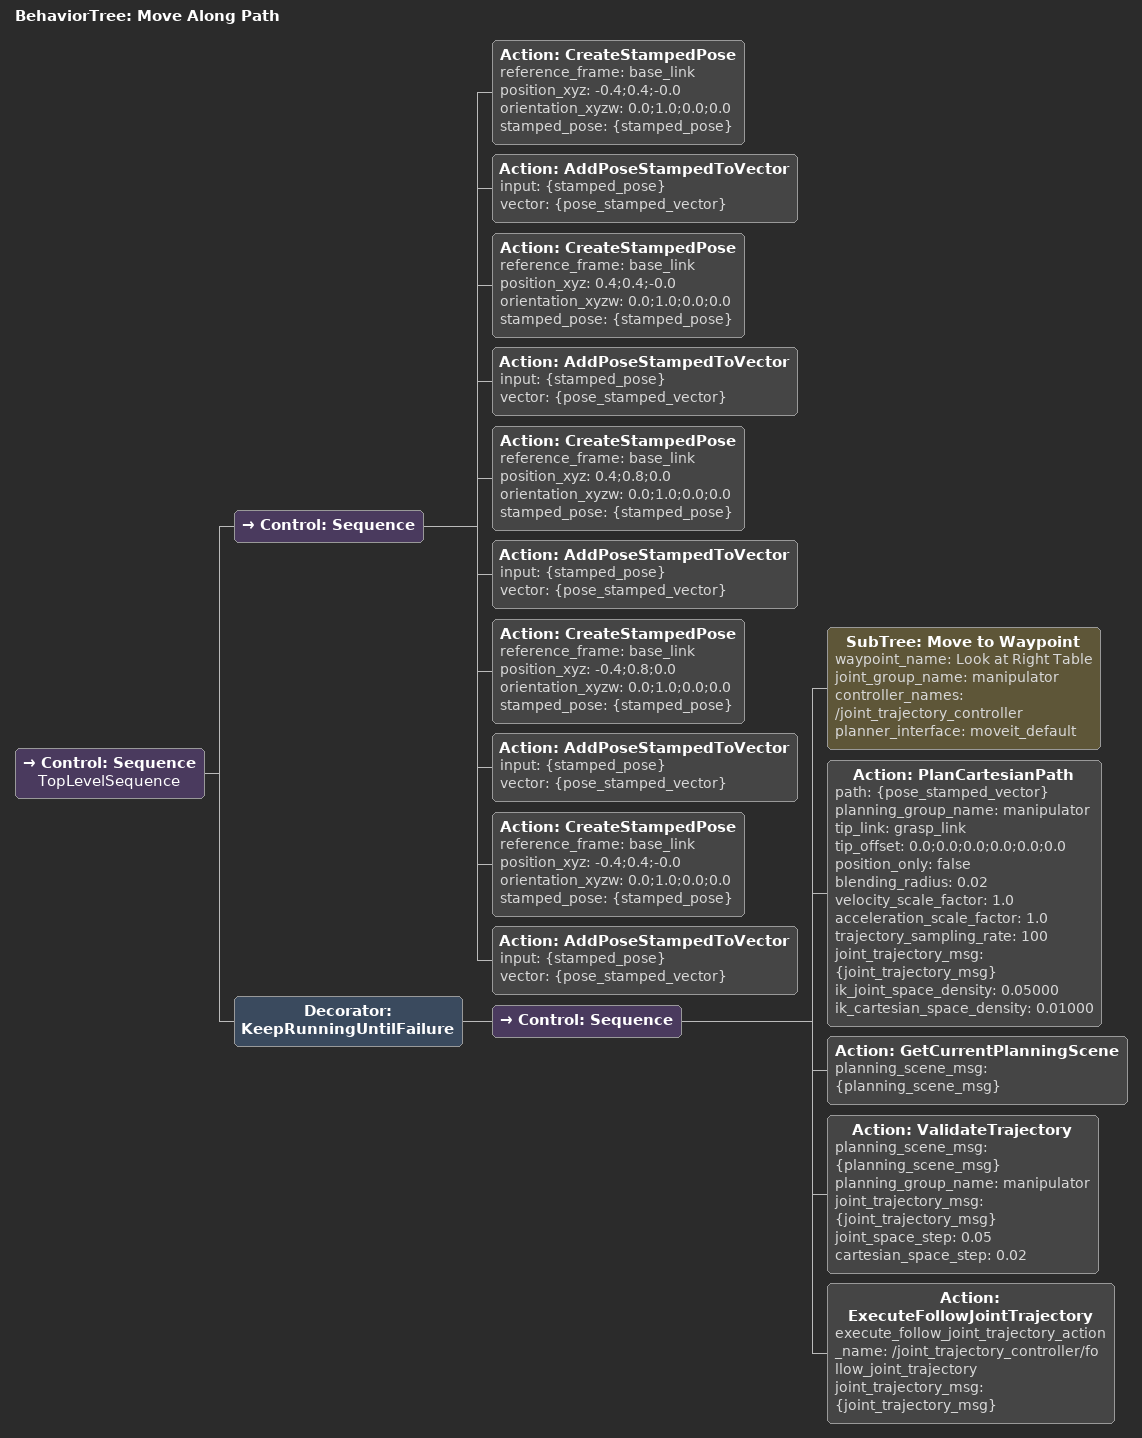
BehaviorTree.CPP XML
<?xml version='1.0' encoding='UTF-8'?>
<root BTCPP_format="4" main_tree_to_execute="Move Along Path">
  <BehaviorTree ID="Move Along Path" _description="Example of using Cartesian control to draw a rectangle in the air." _hardcoded="false">
    <Control ID="Sequence" name="TopLevelSequence">
      <!--First manually create an example Cartesian reference trajectory to then feed into the planner-->
      <Control ID="Sequence">
        <Action ID="CreateStampedPose" reference_frame="base_link" position_xyz="-0.4;0.4;-0.0" orientation_xyzw="0.0;1.0;0.0;0.0" stamped_pose="{stamped_pose}"/>
        <Action ID="AddPoseStampedToVector" input="{stamped_pose}" vector="{pose_stamped_vector}"/>
        <Action ID="CreateStampedPose" reference_frame="base_link" position_xyz="0.4;0.4;-0.0" orientation_xyzw="0.0;1.0;0.0;0.0" stamped_pose="{stamped_pose}"/>
        <Action ID="AddPoseStampedToVector" input="{stamped_pose}" vector="{pose_stamped_vector}"/>
        <Action ID="CreateStampedPose" reference_frame="base_link" position_xyz="0.4;0.8;0.0" orientation_xyzw="0.0;1.0;0.0;0.0" stamped_pose="{stamped_pose}"/>
        <Action ID="AddPoseStampedToVector" input="{stamped_pose}" vector="{pose_stamped_vector}"/>
        <Action ID="CreateStampedPose" reference_frame="base_link" position_xyz="-0.4;0.8;0.0" orientation_xyzw="0.0;1.0;0.0;0.0" stamped_pose="{stamped_pose}"/>
        <Action ID="AddPoseStampedToVector" input="{stamped_pose}" vector="{pose_stamped_vector}"/>
        <Action ID="CreateStampedPose" reference_frame="base_link" position_xyz="-0.4;0.4;-0.0" orientation_xyzw="0.0;1.0;0.0;0.0" stamped_pose="{stamped_pose}"/>
        <Action ID="AddPoseStampedToVector" input="{stamped_pose}" vector="{pose_stamped_vector}"/>
      </Control>
      <Decorator ID="KeepRunningUntilFailure">
        <Control ID="Sequence">
          <!--Move to starting position, before planning and executing Cartesian path-->
          <SubTree ID="Move to Waypoint" waypoint_name="Look at Right Table" joint_group_name="manipulator" controller_names="/joint_trajectory_controller" planner_interface="moveit_default"/>
          <!--Plan and validate the trajectory-->
          <Action ID="PlanCartesianPath" path="{pose_stamped_vector}" planning_group_name="manipulator" tip_link="grasp_link" tip_offset="0.0;0.0;0.0;0.0;0.0;0.0" position_only="false" blending_radius="0.02" velocity_scale_factor="1.0" acceleration_scale_factor="1.0" trajectory_sampling_rate="100" joint_trajectory_msg="{joint_trajectory_msg}" ik_joint_space_density="0.05000" ik_cartesian_space_density="0.01000"/>
          <Action ID="GetCurrentPlanningScene" planning_scene_msg="{planning_scene_msg}"/>
          <Action ID="ValidateTrajectory" planning_scene_msg="{planning_scene_msg}" planning_group_name="manipulator" joint_trajectory_msg="{joint_trajectory_msg}" joint_space_step="0.05" cartesian_space_step="0.02"/>
          <!--Finally, execute the trajectory on the actual robot-->
          <Action ID="ExecuteFollowJointTrajectory" execute_follow_joint_trajectory_action_name="/joint_trajectory_controller/follow_joint_trajectory" joint_trajectory_msg="{joint_trajectory_msg}"/>
        </Control>
      </Decorator>
    </Control>
  </BehaviorTree>
</root>
